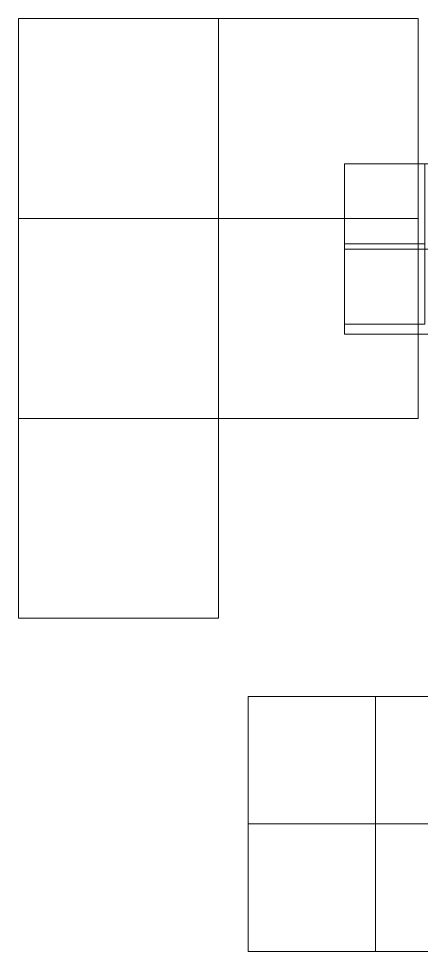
# Model space of a CAD drawing. Header units: metres. Extents: x 548334 to 554281, y 1836929 to 1842487.
# Drawn here: x 548334 to 550553, y 1837353 to 1842487 of the extents above; entities that cross this region are included whole.
import ezdxf

# ---------------------------------------------------------------- set-up
doc = ezdxf.new("R2010")
doc.units = ezdxf.units.M
doc.header["$MEASUREMENT"] = 0
doc.header["$XCLIPFRAME"] = 0
doc.layers.add('Level 1', color=7, linetype='Continuous', lineweight=0)
picture_1 = doc.add_image_def('image18.tif', size_in_pixel=(20000, 20000))
picture_2 = doc.add_image_def('image21.tif', size_in_pixel=(20000, 20000))
picture_3 = doc.add_image_def('image31.tif', size_in_pixel=(20000, 20000))
picture_4 = doc.add_image_def('image34.tif', size_in_pixel=(20000, 20000))
picture_5 = doc.add_image_def('image43.tif', size_in_pixel=(20000, 20000))
picture_6 = doc.add_image_def('image44.tif', size_in_pixel=(20000, 20000))
picture_7 = doc.add_image_def('image46.tif', size_in_pixel=(20000, 20000))
picture_8 = doc.add_image_def('image47.tif', size_in_pixel=(20000, 20000))
picture_9 = doc.add_image_def('image63.tif', size_in_pixel=(20000, 20000))
picture_10 = doc.add_image_def('image64.tif', size_in_pixel=(20000, 20000))
picture_11 = doc.add_image_def('image65.tif', size_in_pixel=(20000, 20000))
picture_12 = doc.add_image_def('image66.tif', size_in_pixel=(20000, 20000))
picture_13 = doc.add_image_def('image67.tif', size_in_pixel=(20000, 20000))

msp = doc.modelspace()

# ---------------------------------------------------------------- pictures from other files: only their frames are drawn
at = {"layer": 'Level 1', "color": 7, "linetype": 'Continuous', "lineweight": 0}
image = msp.add_image(picture_9, insert=(548333.620432, 1841386.927041), size_in_units=(1100.282, 1100.282), dxfattribs=at)
image.set_boundary_path([(-0.5, -0.5), (-0.5, 19999.5), (19999.5, 19999.5), (19999.5, -0.5), (-0.5, -0.5)])
image = msp.add_image(picture_10, insert=(549433.902432, 1841386.927041), size_in_units=(1100.282, 1100.282), dxfattribs=at)
image.set_boundary_path([(-0.5, -0.5), (-0.5, 19999.5), (19999.5, 19999.5), (19999.5, -0.5), (-0.5, -0.5)])
image = msp.add_image(picture_3, insert=(550129.624479, 1841219.23225), size_in_units=(469.268, 469.268), dxfattribs=at)
image.set_boundary_path([(-0.5, -0.5), (-0.5, 19999.5), (19999.5, 19999.5), (19999.5, -0.5), (-0.5, -0.5)])
image = msp.add_image(picture_1, insert=(550129.734885, 1841247.45319), size_in_units=(441.108, 441.108), dxfattribs=at)
image.set_boundary_path([(-0.5, -0.5), (-0.5, 19999.5), (19999.5, 19999.5), (19999.5, -0.5), (-0.5, -0.5)])
image = msp.add_image(picture_11, insert=(548333.620432, 1840286.645041), size_in_units=(1100.282, 1100.282), dxfattribs=at)
image.set_boundary_path([(-0.5, -0.5), (-0.5, 19999.5), (19999.5, 19999.5), (19999.5, -0.5), (-0.5, -0.5)])
image = msp.add_image(picture_12, insert=(549433.902432, 1840286.645041), size_in_units=(1100.282, 1100.282), dxfattribs=at)
image.set_boundary_path([(-0.5, -0.5), (-0.5, 19999.5), (19999.5, 19999.5), (19999.5, -0.5), (-0.5, -0.5)])
image = msp.add_image(picture_4, insert=(550129.624479, 1840749.96425), size_in_units=(469.268, 469.268), dxfattribs=at)
image.set_boundary_path([(-0.5, -0.5), (-0.5, 19999.5), (19999.5, 19999.5), (19999.5, -0.5), (-0.5, -0.5)])
image = msp.add_image(picture_2, insert=(550129.734885, 1840806.34519), size_in_units=(441.108, 441.108), dxfattribs=at)
image.set_boundary_path([(-0.5, -0.5), (-0.5, 19999.5), (19999.5, 19999.5), (19999.5, -0.5), (-0.5, -0.5)])
image = msp.add_image(picture_13, insert=(548333.620432, 1839186.363041), size_in_units=(1100.282, 1100.282), dxfattribs=at)
image.set_boundary_path([(-0.5, -0.5), (-0.5, 19999.5), (19999.5, 19999.5), (19999.5, -0.5), (-0.5, -0.5)])
image = msp.add_image(picture_5, insert=(549599.033675, 1838054.306812), size_in_units=(701.232, 701.232), dxfattribs=at)
image.set_boundary_path([(-0.5, -0.5), (-0.5, 19999.5), (19999.5, 19999.5), (19999.5, -0.5), (-0.5, -0.5)])
image = msp.add_image(picture_6, insert=(550300.265675, 1838054.306812), size_in_units=(701.232, 701.232), dxfattribs=at)
image.set_boundary_path([(-0.5, -0.5), (-0.5, 19999.5), (19999.5, 19999.5), (19999.5, -0.5), (-0.5, -0.5)])
image = msp.add_image(picture_7, insert=(549599.033675, 1837353.074812), size_in_units=(701.232, 701.232), dxfattribs=at)
image.set_boundary_path([(-0.5, -0.5), (-0.5, 19999.5), (19999.5, 19999.5), (19999.5, -0.5), (-0.5, -0.5)])
image = msp.add_image(picture_8, insert=(550300.265675, 1837353.074812), size_in_units=(701.232, 701.232), dxfattribs=at)
image.set_boundary_path([(-0.5, -0.5), (-0.5, 19999.5), (19999.5, 19999.5), (19999.5, -0.5), (-0.5, -0.5)])

doc.saveas('drawing.dxf')
